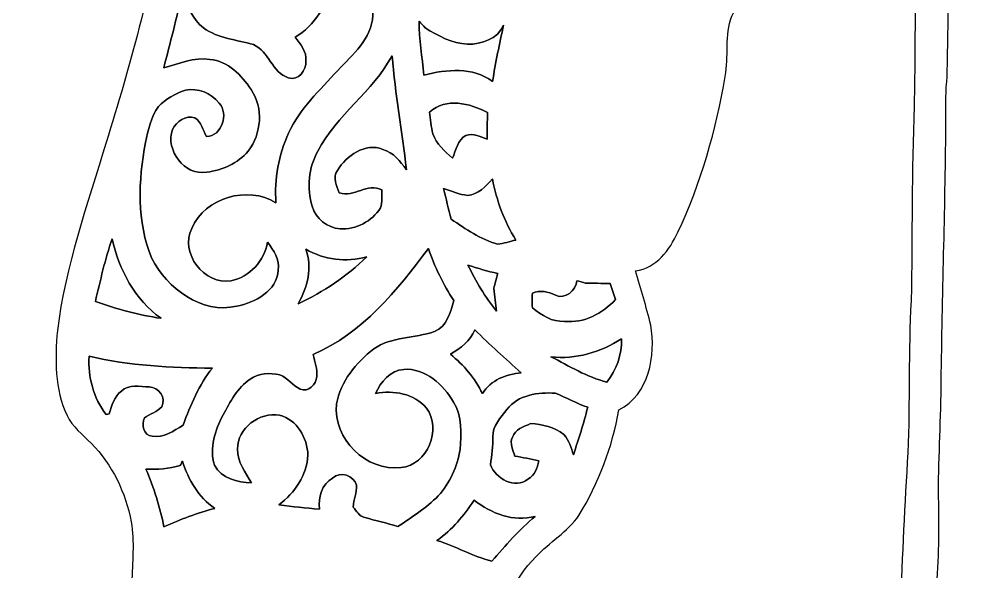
# Model space of a CAD drawing. Header units: centimetres. Extents: x -11.8 to 11.8, y -13.3 to 13.4.
# Drawn here: x 0.57 to 11.8, y -7.56 to -1.14 of the extents above; entities that cross this region are included whole.
import ezdxf

# ---------------------------------------------------------------- set-up
doc = ezdxf.new("R2010")
doc.units = ezdxf.units.CM
doc.header["$MEASUREMENT"] = 0
doc.layers.add('Camada 1', color=7, linetype='Continuous')

msp = doc.modelspace()

# ---------------------------------------------------------------- linework, layer by layer
at = {"layer": 'Camada 1', "color": 156}
for points, knots in [([(10.95092, 13.20411), (11.19786, 13.28137), (11.47056, 13.2976), (11.71397, 13.19776), (11.71397, 13.19776), (11.75666, 13.18118), (11.79971, 13.14167), (11.79688, 13.09193), (11.79688, 13.09193), (11.71751, 10.9167), (11.62295, 8.74112), (11.58063, 6.56412), (11.58063, 6.56412), (11.58768, 6.35635), (11.46951, 6.16937), (11.48115, 5.96159), (11.48115, 5.96159), (11.48749, 5.66666), (11.45151, 5.37386), (11.45433, 5.07929), (11.45433, 5.07929), (11.46315, 2.78482), (11.39084, 0.49176), (11.36509, -1.80233), (11.36509, -1.80233), (11.34145, -1.96461), (11.35274, -2.12936), (11.3485, -2.29305), (11.3485, -2.29305), (11.34285, -3.28083), (11.30828, -4.2679), (11.29524, -5.25604), (11.29524, -5.25604), (11.29417, -5.69136), (11.26842, -6.12668), (11.26243, -6.56237), (11.26243, -6.56237), (11.26666, -6.92572), (11.27548, -7.29051), (11.24654, -7.65352), (11.24654, -7.65352), (11.23738, -7.84224), (11.23244, -8.03556), (11.29488, -8.21689), (11.29488, -8.21689), (11.41377, -8.5866), (11.52842, -8.98666), (11.40777, -9.3719), (11.40777, -9.3719), (11.25819, -9.85943), (10.85003, -10.20621), (10.43305, -10.46973), (10.43305, -10.46973), (9.95291, -10.78301), (9.35002, -10.97033), (8.78134, -10.81475), (8.78134, -10.81475), (8.36083, -10.70397), (7.93114, -10.48137), (7.70573, -10.09438), (7.70573, -10.09438), (7.74276, -9.99172), (7.78262, -9.88447), (7.87011, -9.81321), (7.87011, -9.81321), (8.29522, -9.42728), (8.76652, -9.0946), (9.25795, -8.79897), (9.25795, -8.79897), (9.70562, -8.54109), (10.19386, -8.36541), (10.67647, -8.18549), (10.67647, -8.18549), (10.76607, -8.15903), (10.81863, -8.06626), (10.81792, -7.9763), (10.81792, -7.9763), (10.84192, -7.37693), (10.86872, -6.77686), (10.90612, -6.17819), (10.90612, -6.17819), (10.93011, -5.5894), (10.91035, -4.99921), (10.94458, -4.41077), (10.94458, -4.41077), (10.95974, -3.65724), (10.94809, -2.903), (10.98125, -2.14982), (10.98125, -2.14982), (11.00208, 0.50729), (11.06981, 3.16371), (11.06733, 5.82117), (11.06733, 5.82117), (11.0617, 5.95595), (11.09169, 6.10129), (11.02147, 6.2244), (11.02147, 6.2244), (10.98055, 6.30765), (10.98196, 6.40257), (10.96398, 6.49181), (10.96398, 6.49181), (10.96503, 6.81989), (11.01302, 7.14869), (10.96822, 7.47606), (10.96822, 7.47606), (10.91917, 8.65081), (10.98091, 9.82839), (10.92941, 11.00278), (10.92941, 11.00278), (10.92412, 11.67447), (10.91106, 12.34651), (10.91459, 13.0182), (10.91459, 13.0182), (10.91247, 13.0824), (10.93011, 13.14414), (10.95092, 13.20411)], [0, 0, 0, 0, 0.03333333, 0.03333333, 0.03333333, 0.03333333, 0.06666667, 0.06666667, 0.06666667, 0.06666667, 0.1, 0.1, 0.1, 0.1, 0.13333333, 0.13333333, 0.13333333, 0.13333333, 0.16666667, 0.16666667, 0.16666667, 0.16666667, 0.2, 0.2, 0.2, 0.2, 0.23333333, 0.23333333, 0.23333333, 0.23333333, 0.26666667, 0.26666667, 0.26666667, 0.26666667, 0.3, 0.3, 0.3, 0.3, 0.33333333, 0.33333333, 0.33333333, 0.33333333, 0.36666667, 0.36666667, 0.36666667, 0.36666667, 0.4, 0.4, 0.4, 0.4, 0.43333333, 0.43333333, 0.43333333, 0.43333333, 0.46666667, 0.46666667, 0.46666667, 0.46666667, 0.5, 0.5, 0.5, 0.5, 0.53333333, 0.53333333, 0.53333333, 0.53333333, 0.56666667, 0.56666667, 0.56666667, 0.56666667, 0.6, 0.6, 0.6, 0.6, 0.63333333, 0.63333333, 0.63333333, 0.63333333, 0.66666667, 0.66666667, 0.66666667, 0.66666667, 0.7, 0.7, 0.7, 0.7, 0.73333333, 0.73333333, 0.73333333, 0.73333333, 0.76666667, 0.76666667, 0.76666667, 0.76666667, 0.8, 0.8, 0.8, 0.8, 0.83333333, 0.83333333, 0.83333333, 0.83333333, 0.86666667, 0.86666667, 0.86666667, 0.86666667, 0.9, 0.9, 0.9, 0.9, 0.93333333, 0.93333333, 0.93333333, 0.93333333, 1, 1, 1, 1]), ([(6.4149, 5.24686), (6.4897, 5.37598), (6.61423, 5.49697), (6.77262, 5.49804), (6.77262, 5.49804), (6.94055, 5.51215), (7.06754, 5.38161), (7.18114, 5.27685), (7.18114, 5.27685), (7.46337, 5.02143), (7.78191, 4.80905), (8.11318, 4.6228), (8.11318, 4.6228), (8.26487, 4.53319), (8.4402, 4.39561), (8.41516, 4.19734), (8.41516, 4.19734), (8.38412, 3.95605), (8.28745, 3.72886), (8.22783, 3.49355), (8.22783, 3.49355), (8.53227, 3.32351), (8.82791, 3.1376), (9.11823, 2.94428), (9.11823, 2.94428), (9.26816, 2.83915), (9.42586, 2.73897), (9.5497, 2.60208), (9.5497, 2.60208), (9.67951, 2.42887), (9.72855, 2.21156), (9.78252, 2.00589), (9.78252, 2.00589), (9.91198, 1.40757), (9.95715, 0.76834), (9.76277, 0.17885), (9.76277, 0.17885), (9.65022, -0.1852), (9.47807, -0.54044), (9.20679, -0.81314), (9.20679, -0.81314), (9.10201, -0.92321), (8.91292, -0.94438), (8.85895, -1.10137), (8.85895, -1.10137), (8.7704, -1.32467), (8.82719, -1.57056), (8.7824, -1.80199), (8.7824, -1.80199), (8.67587, -2.42605), (8.50159, -3.04305), (8.22995, -3.61597), (8.22995, -3.61597), (8.13681, -3.82305), (7.98159, -4.03119), (7.74064, -4.064), (7.74064, -4.064), (7.79426, -4.27567), (7.86729, -4.48239), (7.91669, -4.69511), (7.91669, -4.69511), (7.97701, -5.05388), (7.89905, -5.50262), (7.54308, -5.68147), (7.54308, -5.68147), (7.47148, -6.11611), (7.30885, -6.53308), (7.08094, -6.90915), (7.08094, -6.90915), (6.94725, -7.1014), (6.7384, -7.22136), (6.58071, -7.3914), (6.58071, -7.3914), (6.31401, -7.65104), (6.16973, -8.02674), (6.18384, -8.39786), (6.18384, -8.39786), (6.17819, -8.60989), (6.2244, -8.82402), (6.18384, -9.03427), (6.18384, -9.03427), (6.16338, -9.14646), (6.07201, -9.22197), (6.02014, -9.31791), (6.02014, -9.31791), (6.01098, -9.47773), (6.04979, -9.64776), (5.9824, -9.79945), (5.9824, -9.79945), (5.89808, -10.00583), (5.68395, -10.12542), (5.47511, -10.16952), (5.47511, -10.16952), (5.0673, -10.26054), (4.64643, -10.25489), (4.23087, -10.2496), (4.23087, -10.2496), (3.96134, -10.24678), (3.69181, -10.22139), (3.42652, -10.1741), (3.42652, -10.1741), (2.96333, -10.09685), (2.49731, -10.02875), (2.04187, -9.91376), (2.04187, -9.91376), (1.87184, -9.88024), (1.78788, -9.70633), (1.75294, -9.55321), (1.75294, -9.55321), (1.64324, -9.07979), (1.8362, -8.61306), (1.89123, -8.1467), (1.89123, -8.1467), (1.90675, -7.99499), (1.87819, -7.84401), (1.8817, -7.69231), (1.8817, -7.69231), (1.88419, -7.45666), (1.91593, -7.21854), (1.8743, -6.98429), (1.8743, -6.98429), (1.80833, -6.64491), (1.65417, -6.31789), (1.4097, -6.07094), (1.4097, -6.07094), (1.30986, -5.9683), (1.18921, -5.8794), (1.12818, -5.74604), (1.12818, -5.74604), (0.98, -5.43984), (0.98777, -5.08916), (1.01564, -4.75791), (1.01564, -4.75791), (1.10808, -4.00649), (1.3656, -3.29106), (1.58326, -2.56962), (1.58326, -2.56962), (1.7212, -2.12583), (1.85384, -1.68027), (1.96849, -1.22977), (1.96849, -1.22977), (2.08068, -0.79833), (2.12514, -0.35382), (2.18934, 0.08607), (2.18934, 0.08607), (2.23061, 0.43602), (2.2874, 0.78387), (2.32762, 1.13383), (2.32762, 1.13383), (2.37313, 1.39734), (2.37808, 1.66933), (2.46097, 1.9251), (2.46097, 1.9251), (2.55447, 2.16853), (2.66206, 2.40841), (2.80175, 2.62924), (2.80175, 2.62924), (2.85362, 2.70369), (2.90335, 2.79118), (2.99295, 2.82468), (2.99295, 2.82468), (3.1563, 2.88783), (3.3401, 2.90159), (3.48684, 3.0046), (3.48684, 3.0046), (3.58739, 3.07162), (3.6396, 3.18416), (3.70557, 3.28083), (3.70557, 3.28083), (3.83222, 3.47591), (4.02695, 3.61173), (4.21922, 3.73591), (4.21922, 3.73591), (4.26754, 4.03542), (4.30142, 4.34057), (4.40725, 4.62704), (4.40725, 4.62704), (4.49826, 4.86974), (4.57517, 5.11986), (4.70675, 5.34492), (4.70675, 5.34492), (4.90573, 5.44089), (5.1382, 5.43312), (5.3361, 5.33822), (5.3361, 5.33822), (5.69136, 5.40666), (6.09282, 5.44547), (6.4149, 5.24686)], [0, 0, 0, 0, 0.02083333, 0.02083333, 0.02083333, 0.02083333, 0.04166667, 0.04166667, 0.04166667, 0.04166667, 0.0625, 0.0625, 0.0625, 0.0625, 0.08333333, 0.08333333, 0.08333333, 0.08333333, 0.10416667, 0.10416667, 0.10416667, 0.10416667, 0.125, 0.125, 0.125, 0.125, 0.14583333, 0.14583333, 0.14583333, 0.14583333, 0.16666667, 0.16666667, 0.16666667, 0.16666667, 0.1875, 0.1875, 0.1875, 0.1875, 0.20833333, 0.20833333, 0.20833333, 0.20833333, 0.22916667, 0.22916667, 0.22916667, 0.22916667, 0.25, 0.25, 0.25, 0.25, 0.27083333, 0.27083333, 0.27083333, 0.27083333, 0.29166667, 0.29166667, 0.29166667, 0.29166667, 0.3125, 0.3125, 0.3125, 0.3125, 0.33333333, 0.33333333, 0.33333333, 0.33333333, 0.35416667, 0.35416667, 0.35416667, 0.35416667, 0.375, 0.375, 0.375, 0.375, 0.39583333, 0.39583333, 0.39583333, 0.39583333, 0.41666667, 0.41666667, 0.41666667, 0.41666667, 0.4375, 0.4375, 0.4375, 0.4375, 0.45833333, 0.45833333, 0.45833333, 0.45833333, 0.47916667, 0.47916667, 0.47916667, 0.47916667, 0.5, 0.5, 0.5, 0.5, 0.52083333, 0.52083333, 0.52083333, 0.52083333, 0.54166667, 0.54166667, 0.54166667, 0.54166667, 0.5625, 0.5625, 0.5625, 0.5625, 0.58333333, 0.58333333, 0.58333333, 0.58333333, 0.60416667, 0.60416667, 0.60416667, 0.60416667, 0.625, 0.625, 0.625, 0.625, 0.64583333, 0.64583333, 0.64583333, 0.64583333, 0.66666667, 0.66666667, 0.66666667, 0.66666667, 0.6875, 0.6875, 0.6875, 0.6875, 0.70833333, 0.70833333, 0.70833333, 0.70833333, 0.72916667, 0.72916667, 0.72916667, 0.72916667, 0.75, 0.75, 0.75, 0.75, 0.77083333, 0.77083333, 0.77083333, 0.77083333, 0.79166667, 0.79166667, 0.79166667, 0.79166667, 0.8125, 0.8125, 0.8125, 0.8125, 0.83333333, 0.83333333, 0.83333333, 0.83333333, 0.85416667, 0.85416667, 0.85416667, 0.85416667, 0.875, 0.875, 0.875, 0.875, 0.89583333, 0.89583333, 0.89583333, 0.89583333, 0.91666667, 0.91666667, 0.91666667, 0.91666667, 0.9375, 0.9375, 0.9375, 0.9375, 0.95833333, 0.95833333, 0.95833333, 0.95833333, 1, 1, 1, 1]), ([(4.30035, -0.76022), (4.30035, -0.76022), (4.30035, -0.76022), (4.30035, -0.76022), (4.30035, -0.76022), (4.11339, -0.94402), (4.02342, -1.2192), (3.7793, -1.34479), (3.7793, -1.34479), (3.83998, -1.42662), (3.91653, -1.51165), (3.9063, -1.62172), (3.9063, -1.62172), (3.91125, -1.72966), (3.82235, -1.85949), (3.70134, -1.81892), (3.70134, -1.81892), (3.51401, -1.75541), (3.4738, -1.51236), (3.29742, -1.43262), (3.29742, -1.43262), (3.10161, -1.37442), (2.88395, -1.36243), (2.71426, -1.23754), (2.71426, -1.23754), (2.58621, -1.13595), (2.52552, -0.97754), (2.46379, -0.83185), (2.46379, -0.83185), (2.40629, -1.12501), (2.32587, -1.41252), (2.25248, -1.7018), (2.25248, -1.7018), (2.42746, -1.6524), (2.60419, -1.57868), (2.79011, -1.60338), (2.79011, -1.60338), (2.99966, -1.62382), (3.15806, -1.78859), (3.26848, -1.95474), (3.26848, -1.95474), (3.41383, -2.16853), (3.3909, -2.47015), (3.23427, -2.67158), (3.23427, -2.67158), (3.11608, -2.81269), (2.93334, -2.89382), (2.75307, -2.91677), (2.75307, -2.91677), (2.49202, -2.96087), (2.27083, -2.65923), (2.35267, -2.41828), (2.35267, -2.41828), (2.40242, -2.32867), (2.50684, -2.24895), (2.61408, -2.28247), (2.61408, -2.28247), (2.68851, -2.33257), (2.70686, -2.42922), (2.75132, -2.5026), (2.75132, -2.5026), (2.92981, -2.49802), (3.01096, -2.23519), (2.8963, -2.11349), (2.8963, -2.11349), (2.80634, -1.99565), (2.649, -1.93286), (2.50367, -1.96285), (2.50367, -1.96285), (2.38794, -2.00166), (2.27541, -2.06233), (2.19145, -2.15194), (2.19145, -2.15194), (2.09973, -2.27224), (2.07362, -2.42605), (2.04045, -2.56998), (2.04045, -2.56998), (1.95509, -3.01412), (1.93852, -3.49355), (2.11242, -3.919), (2.11242, -3.919), (2.29446, -4.26755), (2.69063, -4.57376), (3.10232, -4.47462), (3.10232, -4.47462), (3.31681, -4.43335), (3.56588, -4.29894), (3.58493, -4.05659), (3.58493, -4.05659), (3.60503, -3.93135), (3.52918, -3.82588), (3.45863, -3.73133), (3.45863, -3.73133), (3.42194, -3.94757), (3.25261, -4.13526), (3.036, -4.17936), (3.036, -4.17936), (2.72308, -4.23228), (2.43628, -3.85692), (2.57739, -3.56975), (2.57739, -3.56975), (2.73578, -3.20957), (3.22579, -3.06882), (3.55776, -3.27235), (3.55776, -3.27235), (3.5373, -2.99578), (3.59197, -2.71568), (3.70311, -2.46238), (3.70311, -2.46238), (3.83363, -2.17699), (4.06929, -1.96285), (4.27531, -1.73284), (4.27531, -1.73284), (4.44958, -1.55117), (4.66865, -1.36313), (4.68417, -1.09361), (4.68417, -1.09361), (4.69759, -0.94614), (4.58681, -0.83996), (4.48768, -0.7507), (4.48768, -0.7507), (4.42524, -0.7493), (4.36033, -0.73871), (4.30035, -0.76022)], [0, 0, 0, 0, 0.03125, 0.03125, 0.03125, 0.03125, 0.0625, 0.0625, 0.0625, 0.0625, 0.09375, 0.09375, 0.09375, 0.09375, 0.125, 0.125, 0.125, 0.125, 0.15625, 0.15625, 0.15625, 0.15625, 0.1875, 0.1875, 0.1875, 0.1875, 0.21875, 0.21875, 0.21875, 0.21875, 0.25, 0.25, 0.25, 0.25, 0.28125, 0.28125, 0.28125, 0.28125, 0.3125, 0.3125, 0.3125, 0.3125, 0.34375, 0.34375, 0.34375, 0.34375, 0.375, 0.375, 0.375, 0.375, 0.40625, 0.40625, 0.40625, 0.40625, 0.4375, 0.4375, 0.4375, 0.4375, 0.46875, 0.46875, 0.46875, 0.46875, 0.5, 0.5, 0.5, 0.5, 0.53125, 0.53125, 0.53125, 0.53125, 0.5625, 0.5625, 0.5625, 0.5625, 0.59375, 0.59375, 0.59375, 0.59375, 0.625, 0.625, 0.625, 0.625, 0.65625, 0.65625, 0.65625, 0.65625, 0.6875, 0.6875, 0.6875, 0.6875, 0.71875, 0.71875, 0.71875, 0.71875, 0.75, 0.75, 0.75, 0.75, 0.78125, 0.78125, 0.78125, 0.78125, 0.8125, 0.8125, 0.8125, 0.8125, 0.84375, 0.84375, 0.84375, 0.84375, 0.875, 0.875, 0.875, 0.875, 0.90625, 0.90625, 0.90625, 0.90625, 0.9375, 0.9375, 0.9375, 0.9375, 1, 1, 1, 1]), ([(5.22393, -1.16099), (5.22393, -1.16099), (5.22393, -1.16099), (5.22393, -1.16099), (5.22393, -1.16099), (5.22145, -1.37089), (5.25744, -1.57797), (5.27755, -1.78611), (5.27755, -1.78611), (5.54107, -1.72049), (5.84622, -1.68909), (6.0773, -1.86195), (6.0773, -1.86195), (6.10834, -1.64112), (6.15843, -1.42346), (6.2043, -1.20543), (6.2043, -1.20543), (6.13587, -1.36701), (5.94854, -1.4305), (5.7852, -1.42733), (5.7852, -1.42733), (5.60492, -1.41676), (5.44194, -1.33032), (5.29201, -1.23613), (5.29201, -1.23613), (5.27507, -1.21708), (5.24087, -1.17968), (5.22393, -1.16099)], [0, 0, 0, 0, 0.125, 0.125, 0.125, 0.125, 0.25, 0.25, 0.25, 0.25, 0.375, 0.375, 0.375, 0.375, 0.5, 0.5, 0.5, 0.5, 0.625, 0.625, 0.625, 0.625, 0.75, 0.75, 0.75, 0.75, 1, 1, 1, 1]), ([(4.04529, -2.67017), (4.04529, -2.67017), (4.04529, -2.67017), (4.04529, -2.67017), (4.04529, -2.67017), (3.93629, -2.86349), (3.91478, -3.10198), (3.97722, -3.31364), (3.97722, -3.31364), (4.02237, -3.45546), (4.15254, -3.56517), (4.30247, -3.57575), (4.30247, -3.57575), (4.48663, -3.58527), (4.6743, -3.48862), (4.77343, -3.33304), (4.77343, -3.33304), (4.7967, -3.26531), (4.78613, -3.19229), (4.78754, -3.12242), (4.78754, -3.12242), (4.61963, -3.03564), (4.46758, -3.21486), (4.29331, -3.15806), (4.29331, -3.15806), (4.25908, -3.07693), (4.21428, -2.9778), (4.27143, -2.8956), (4.27143, -2.8956), (4.37902, -2.7252), (4.5921, -2.56821), (4.8013, -2.65148), (4.8013, -2.65148), (4.9223, -2.68746), (5.00486, -2.78799), (5.074, -2.88854), (5.074, -2.88854), (5.02742, -2.4451), (4.94417, -2.00554), (4.90748, -1.56069), (4.90748, -1.56069), (4.68524, -1.97908), (4.26295, -2.24861), (4.04529, -2.67017)], [0, 0, 0, 0, 0.08333333, 0.08333333, 0.08333333, 0.08333333, 0.16666667, 0.16666667, 0.16666667, 0.16666667, 0.25, 0.25, 0.25, 0.25, 0.33333333, 0.33333333, 0.33333333, 0.33333333, 0.41666667, 0.41666667, 0.41666667, 0.41666667, 0.5, 0.5, 0.5, 0.5, 0.58333333, 0.58333333, 0.58333333, 0.58333333, 0.66666667, 0.66666667, 0.66666667, 0.66666667, 0.75, 0.75, 0.75, 0.75, 0.83333333, 0.83333333, 0.83333333, 0.83333333, 1, 1, 1, 1]), ([(5.34387, -2.21826), (5.34387, -2.21826), (5.34387, -2.21826), (5.34387, -2.21826), (5.34387, -2.21826), (5.35128, -2.30222), (5.36081, -2.38653), (5.38268, -2.46839), (5.38268, -2.46839), (5.42042, -2.58867), (5.52026, -2.67263), (5.61162, -2.75307), (5.61162, -2.75307), (5.6536, -2.66135), (5.66596, -2.53787), (5.76721, -2.4892), (5.76721, -2.4892), (5.85045, -2.45604), (5.93478, -2.50401), (6.01203, -2.53223), (6.01203, -2.53223), (6.01274, -2.42887), (6.01627, -2.3255), (6.01768, -2.2225), (6.01768, -2.2225), (5.80955, -2.11313), (5.53895, -2.04505), (5.34387, -2.21826)], [0, 0, 0, 0, 0.125, 0.125, 0.125, 0.125, 0.25, 0.25, 0.25, 0.25, 0.375, 0.375, 0.375, 0.375, 0.5, 0.5, 0.5, 0.5, 0.625, 0.625, 0.625, 0.625, 0.75, 0.75, 0.75, 0.75, 1, 1, 1, 1]), ([(-4.60304, -3.08468), (-4.55117, -3.02541), (-4.46722, -3.04694), (-4.39773, -3.042), (-4.39773, -3.042), (-4.3321, -3.14254), (-4.2926, -3.25613), (-4.26225, -3.37149), (-4.26225, -3.37149), (-4.09117, -3.97862), (-3.84915, -4.56247), (-3.59268, -5.13749), (-3.59268, -5.13749), (-3.41982, -5.54143), (-3.25261, -5.951), (-3.15911, -6.3814), (-3.15911, -6.3814), (-3.11891, -6.56025), (-3.09491, -6.7497), (-3.13831, -6.93032), (-3.13831, -6.93032), (-3.19229, -7.07707), (-3.28541, -7.20794), (-3.31576, -7.36389), (-3.31576, -7.36389), (-3.37925, -7.72865), (-3.39054, -8.1153), (-3.24696, -8.46384), (-3.24696, -8.46384), (-3.08292, -8.94715), (-2.89453, -9.42199), (-2.69699, -9.89224), (-2.69699, -9.89224), (-2.58409, -10.16494), (-2.61866, -10.47043), (-2.5227, -10.74773), (-2.5227, -10.74773), (-2.36889, -11.16753), (-2.03799, -11.50267), (-1.91981, -11.93729), (-1.91981, -11.93729), (-1.86689, -11.98597), (-1.81609, -12.03642), (-1.76742, -12.0897), (-1.76742, -12.0897), (-1.40194, -12.09462), (-1.03645, -12.08792), (-0.67098, -12.0925), (-0.67098, -12.0925), (-0.5602, -12.08863), (-0.46107, -12.14366), (-0.38206, -12.21668), (-0.38206, -12.21668), (2.65606, -12.22269), (5.69453, -12.22021), (8.73266, -12.21809), (8.73266, -12.21809), (8.79157, -12.1299), (8.88011, -12.04241), (8.99548, -12.05194), (8.99548, -12.05194), (9.67846, -12.05301), (10.36143, -12.05052), (11.0444, -12.05301), (11.0444, -12.05301), (11.3171, -12.06675), (11.39048, -12.45517), (11.21692, -12.62732), (11.21692, -12.62732), (11.13788, -12.71588), (11.00842, -12.70528), (10.90083, -12.70776), (10.90083, -12.70776), (10.25313, -12.70246), (9.60508, -12.71481), (8.95772, -12.70175), (8.95772, -12.70175), (8.8265, -12.70565), (8.77851, -12.52926), (8.64551, -12.55182), (8.64551, -12.55182), (5.66983, -12.55182), (2.69416, -12.55253), (-0.28151, -12.55148), (-0.28151, -12.55148), (-0.40145, -12.52855), (-0.45895, -12.66401), (-0.5669, -12.68306), (-0.5669, -12.68306), (-0.84842, -12.71305), (-1.13171, -12.71093), (-1.41393, -12.72575), (-1.41393, -12.72575), (-1.55539, -12.74022), (-1.69686, -12.75045), (-1.83902, -12.74339), (-1.83902, -12.74339), (-2.11632, -12.95188), (-2.45533, -13.05102), (-2.78906, -13.12615), (-2.78906, -13.12615), (-3.32069, -13.24856), (-3.86715, -13.27996), (-4.41006, -13.30888), (-4.41006, -13.30888), (-5.51427, -13.33005), (-6.63963, -13.26198), (-7.69372, -12.90778), (-7.69372, -12.90778), (-8.00381, -12.78431), (-8.36612, -12.65485), (-8.52875, -12.34015), (-8.52875, -12.34015), (-8.62506, -12.15036), (-8.49595, -11.95317), (-8.35095, -11.83357), (-8.35095, -11.83357), (-8.34918, -11.68893), (-8.32767, -11.54289), (-8.26558, -11.41165), (-8.26558, -11.41165), (-8.12694, -11.10014), (-7.8366, -10.89518), (-7.67079, -10.60097), (-7.67079, -10.60097), (-7.37941, -10.09791), (-7.2584, -9.52112), (-7.12045, -8.96267), (-7.12045, -8.96267), (-6.96489, -8.3379), (-6.76205, -7.71455), (-6.41208, -7.16879), (-6.41208, -7.16879), (-6.27839, -6.95184), (-6.11504, -6.75393), (-5.98981, -6.53167), (-5.98981, -6.53167), (-5.90337, -6.37962), (-5.8755, -6.20535), (-5.84658, -6.03566), (-5.84658, -6.03566), (-5.81589, -5.62186), (-5.89562, -5.19888), (-5.7866, -4.79248), (-5.7866, -4.79248), (-5.61128, -4.10138), (-5.10399, -3.5641), (-4.60304, -3.08468)], [0, 0, 0, 0, 0.02631579, 0.02631579, 0.02631579, 0.02631579, 0.05263158, 0.05263158, 0.05263158, 0.05263158, 0.07894737, 0.07894737, 0.07894737, 0.07894737, 0.10526316, 0.10526316, 0.10526316, 0.10526316, 0.13157895, 0.13157895, 0.13157895, 0.13157895, 0.15789474, 0.15789474, 0.15789474, 0.15789474, 0.18421053, 0.18421053, 0.18421053, 0.18421053, 0.21052632, 0.21052632, 0.21052632, 0.21052632, 0.23684211, 0.23684211, 0.23684211, 0.23684211, 0.26315789, 0.26315789, 0.26315789, 0.26315789, 0.28947368, 0.28947368, 0.28947368, 0.28947368, 0.31578947, 0.31578947, 0.31578947, 0.31578947, 0.34210526, 0.34210526, 0.34210526, 0.34210526, 0.36842105, 0.36842105, 0.36842105, 0.36842105, 0.39473684, 0.39473684, 0.39473684, 0.39473684, 0.42105263, 0.42105263, 0.42105263, 0.42105263, 0.44736842, 0.44736842, 0.44736842, 0.44736842, 0.47368421, 0.47368421, 0.47368421, 0.47368421, 0.5, 0.5, 0.5, 0.5, 0.52631579, 0.52631579, 0.52631579, 0.52631579, 0.55263158, 0.55263158, 0.55263158, 0.55263158, 0.57894737, 0.57894737, 0.57894737, 0.57894737, 0.60526316, 0.60526316, 0.60526316, 0.60526316, 0.63157895, 0.63157895, 0.63157895, 0.63157895, 0.65789474, 0.65789474, 0.65789474, 0.65789474, 0.68421053, 0.68421053, 0.68421053, 0.68421053, 0.71052632, 0.71052632, 0.71052632, 0.71052632, 0.73684211, 0.73684211, 0.73684211, 0.73684211, 0.76315789, 0.76315789, 0.76315789, 0.76315789, 0.78947368, 0.78947368, 0.78947368, 0.78947368, 0.81578947, 0.81578947, 0.81578947, 0.81578947, 0.84210526, 0.84210526, 0.84210526, 0.84210526, 0.86842105, 0.86842105, 0.86842105, 0.86842105, 0.89473684, 0.89473684, 0.89473684, 0.89473684, 0.92105263, 0.92105263, 0.92105263, 0.92105263, 0.94736842, 0.94736842, 0.94736842, 0.94736842, 1, 1, 1, 1]), ([(5.7852, -3.18664), (5.7852, -3.18664), (5.7852, -3.18664), (5.7852, -3.18664), (5.7852, -3.18664), (5.68819, -3.17675), (5.59752, -3.13689), (5.50579, -3.10727), (5.50579, -3.10727), (5.53473, -3.22615), (5.56506, -3.34503), (5.59576, -3.46392), (5.59576, -3.46392), (5.76579, -3.57575), (5.93514, -3.69958), (6.1348, -3.7525), (6.1348, -3.7525), (6.20747, -3.74755), (6.27698, -3.72215), (6.34787, -3.70592), (6.34787, -3.70592), (6.20959, -3.49003), (6.12457, -3.24626), (6.07589, -2.99544), (6.07589, -2.99544), (5.99615, -3.07869), (5.90937, -3.18099), (5.7852, -3.18664)], [0, 0, 0, 0, 0.125, 0.125, 0.125, 0.125, 0.25, 0.25, 0.25, 0.25, 0.375, 0.375, 0.375, 0.375, 0.5, 0.5, 0.5, 0.5, 0.625, 0.625, 0.625, 0.625, 0.75, 0.75, 0.75, 0.75, 1, 1, 1, 1]), ([(1.6524, -3.69111), (1.6524, -3.69111), (1.6524, -3.69111), (1.6524, -3.69111), (1.6524, -3.69111), (1.56986, -3.92923), (1.51589, -4.17583), (1.45732, -4.42066), (1.45732, -4.42066), (1.70568, -4.50849), (1.96074, -4.57941), (2.22179, -4.61644), (2.22179, -4.61644), (1.91769, -4.40124), (1.73002, -4.04953), (1.6524, -3.69111)], [0, 0, 0, 0, 0.2, 0.2, 0.2, 0.2, 0.4, 0.4, 0.4, 0.4, 0.6, 0.6, 0.6, 0.6, 1, 1, 1, 1]), ([(3.99097, -5.03836), (3.99097, -5.03836), (3.99097, -5.03836), (3.99097, -5.03836), (3.99097, -5.03836), (4.00861, -5.12268), (4.04071, -5.207), (4.03224, -5.29483), (4.03224, -5.29483), (4.02412, -5.38656), (3.93593, -5.47758), (3.83857, -5.4423), (3.83857, -5.4423), (3.75462, -5.39326), (3.69252, -5.31247), (3.60327, -5.27261), (3.60327, -5.27261), (3.48862, -5.2511), (3.35774, -5.25251), (3.25931, -5.32377), (3.25931, -5.32377), (3.10973, -5.42325), (3.02541, -5.58799), (2.94216, -5.74145), (2.94216, -5.74145), (2.8508, -5.9175), (2.77847, -6.12668), (2.84302, -6.32354), (2.84302, -6.32354), (2.92099, -6.48582), (3.11291, -6.52073), (3.27447, -6.53238), (3.27447, -6.53238), (3.2025, -6.41068), (3.10832, -6.28721), (3.11043, -6.13903), (3.11043, -6.13903), (3.10902, -5.89526), (3.36549, -5.70194), (3.59903, -5.74286), (3.59903, -5.74286), (3.79976, -5.79613), (3.92499, -6.0092), (3.92888, -6.20854), (3.92888, -6.20854), (3.91936, -6.44348), (3.77296, -6.64739), (3.59268, -6.78744), (3.59268, -6.78744), (3.74896, -6.8072), (3.90525, -6.8259), (4.06259, -6.83612), (4.06259, -6.83612), (4.05095, -6.69783), (4.08834, -6.54967), (4.21604, -6.47629), (4.21604, -6.47629), (4.3053, -6.39127), (4.46334, -6.4456), (4.49509, -6.5592), (4.49509, -6.5592), (4.49509, -6.64491), (4.46475, -6.72747), (4.45416, -6.81248), (4.45416, -6.81248), (4.49545, -6.85553), (4.52366, -6.92291), (4.58927, -6.93384), (4.58927, -6.93384), (4.71733, -6.96911), (4.84716, -6.9984), (4.97346, -7.03967), (4.97346, -7.03967), (5.13856, -6.93173), (5.30436, -6.82166), (5.44547, -6.68301), (5.44547, -6.68301), (5.57988, -6.53308), (5.66807, -6.34152), (5.69841, -6.14257), (5.69841, -6.14257), (5.71253, -5.95806), (5.72735, -5.75592), (5.62292, -5.59293), (5.62292, -5.59293), (5.50438, -5.38938), (5.29519, -5.19219), (5.04331, -5.21124), (5.04331, -5.21124), (4.88631, -5.22286), (4.77838, -5.35763), (4.71557, -5.48993), (4.71557, -5.48993), (4.92548, -5.45217), (5.16502, -5.49027), (5.30754, -5.66313), (5.30754, -5.66313), (5.48922, -5.90515), (5.31953, -6.32142), (5.01332, -6.35423), (5.01332, -6.35423), (4.60762, -6.40079), (4.21886, -6.01944), (4.26154, -5.61304), (4.26154, -5.61304), (4.30954, -5.35164), (4.48875, -5.13186), (4.69477, -4.97346), (4.69477, -4.97346), (4.90185, -4.82494), (5.16995, -4.8514), (5.40103, -4.77061), (5.40103, -4.77061), (5.54989, -4.71382), (5.58411, -4.54589), (5.62504, -4.41077), (5.62504, -4.41077), (5.50192, -4.22168), (5.40278, -4.01708), (5.33118, -3.8033), (5.33118, -3.8033), (4.96958, -4.29224), (4.5607, -4.7879), (3.99097, -5.03836)], [0, 0, 0, 0, 0.03125, 0.03125, 0.03125, 0.03125, 0.0625, 0.0625, 0.0625, 0.0625, 0.09375, 0.09375, 0.09375, 0.09375, 0.125, 0.125, 0.125, 0.125, 0.15625, 0.15625, 0.15625, 0.15625, 0.1875, 0.1875, 0.1875, 0.1875, 0.21875, 0.21875, 0.21875, 0.21875, 0.25, 0.25, 0.25, 0.25, 0.28125, 0.28125, 0.28125, 0.28125, 0.3125, 0.3125, 0.3125, 0.3125, 0.34375, 0.34375, 0.34375, 0.34375, 0.375, 0.375, 0.375, 0.375, 0.40625, 0.40625, 0.40625, 0.40625, 0.4375, 0.4375, 0.4375, 0.4375, 0.46875, 0.46875, 0.46875, 0.46875, 0.5, 0.5, 0.5, 0.5, 0.53125, 0.53125, 0.53125, 0.53125, 0.5625, 0.5625, 0.5625, 0.5625, 0.59375, 0.59375, 0.59375, 0.59375, 0.625, 0.625, 0.625, 0.625, 0.65625, 0.65625, 0.65625, 0.65625, 0.6875, 0.6875, 0.6875, 0.6875, 0.71875, 0.71875, 0.71875, 0.71875, 0.75, 0.75, 0.75, 0.75, 0.78125, 0.78125, 0.78125, 0.78125, 0.8125, 0.8125, 0.8125, 0.8125, 0.84375, 0.84375, 0.84375, 0.84375, 0.875, 0.875, 0.875, 0.875, 0.90625, 0.90625, 0.90625, 0.90625, 0.9375, 0.9375, 0.9375, 0.9375, 1, 1, 1, 1]), ([(3.90313, -3.81141), (3.90313, -3.81141), (3.90313, -3.81141), (3.90313, -3.81141), (3.90313, -3.81141), (3.98638, -4.02519), (3.92499, -4.2552), (3.81565, -4.44641), (3.81565, -4.44641), (4.11056, -4.312), (4.38114, -4.12715), (4.61327, -3.90102), (4.61327, -3.90102), (4.3762, -3.96733), (4.11551, -3.937), (3.90313, -3.81141)], [0, 0, 0, 0, 0.2, 0.2, 0.2, 0.2, 0.4, 0.4, 0.4, 0.4, 0.6, 0.6, 0.6, 0.6, 1, 1, 1, 1]), ([(5.79049, -3.99696), (5.79049, -3.99696), (5.79049, -3.99696), (5.79049, -3.99696), (5.79049, -3.99696), (5.88362, -4.18641), (5.99015, -4.36986), (6.12315, -4.5346), (6.12315, -4.5346), (6.11433, -4.44641), (6.09847, -4.35856), (6.08999, -4.27036), (6.08999, -4.27036), (6.10693, -4.21181), (6.1221, -4.15254), (6.13726, -4.09363), (6.13726, -4.09363), (6.01909, -4.07034), (5.90373, -4.03577), (5.79049, -3.99696)], [0, 0, 0, 0, 0.16666667, 0.16666667, 0.16666667, 0.16666667, 0.33333333, 0.33333333, 0.33333333, 0.33333333, 0.5, 0.5, 0.5, 0.5, 0.66666667, 0.66666667, 0.66666667, 0.66666667, 1, 1, 1, 1]), ([(7.05838, -4.17865), (7.05838, -4.17865), (7.05838, -4.17865), (7.05838, -4.17865), (7.05838, -4.17865), (7.03896, -4.29331), (6.9275, -4.40195), (6.80685, -4.34833), (6.80685, -4.34833), (6.72041, -4.30459), (6.63081, -4.28449), (6.53908, -4.3254), (6.53908, -4.3254), (6.53732, -4.3815), (6.53732, -4.43759), (6.53944, -4.49403), (6.53944, -4.49403), (6.64739, -4.57763), (6.76839, -4.66231), (6.91303, -4.65208), (6.91303, -4.65208), (7.14092, -4.67676), (7.354, -4.5607), (7.50675, -4.39949), (7.50675, -4.39949), (7.48558, -4.33704), (7.46337, -4.27496), (7.44254, -4.21286), (7.44254, -4.21286), (7.34625, -4.20863), (7.24992, -4.21004), (7.15398, -4.20722), (7.15398, -4.20722), (7.12998, -4.20017), (7.08235, -4.1857), (7.05838, -4.17865)], [0, 0, 0, 0, 0.1, 0.1, 0.1, 0.1, 0.2, 0.2, 0.2, 0.2, 0.3, 0.3, 0.3, 0.3, 0.4, 0.4, 0.4, 0.4, 0.5, 0.5, 0.5, 0.5, 0.6, 0.6, 0.6, 0.6, 0.7, 0.7, 0.7, 0.7, 0.8, 0.8, 0.8, 0.8, 1, 1, 1, 1]), ([(5.87058, -4.74909), (5.87058, -4.74909), (5.87058, -4.74909), (5.87058, -4.74909), (5.87058, -4.74909), (5.81659, -4.87961), (5.70442, -4.96534), (5.58623, -5.03485), (5.58623, -5.03485), (5.74111, -5.15796), (5.87199, -5.31318), (5.95877, -5.49168), (5.95877, -5.49168), (6.05437, -5.33259), (6.235, -5.27049), (6.40997, -5.24968), (6.40997, -5.24968), (6.22545, -5.08776), (6.04237, -4.92478), (5.87058, -4.74909)], [0, 0, 0, 0, 0.16666667, 0.16666667, 0.16666667, 0.16666667, 0.33333333, 0.33333333, 0.33333333, 0.33333333, 0.5, 0.5, 0.5, 0.5, 0.66666667, 0.66666667, 0.66666667, 0.66666667, 1, 1, 1, 1]), ([(6.75569, -5.06377), (6.75569, -5.06377), (6.75569, -5.06377), (6.75569, -5.06377), (6.75569, -5.06377), (6.96701, -5.17136), (7.17196, -5.30014), (7.4048, -5.35869), (7.4048, -5.35869), (7.51981, -5.21616), (7.58189, -5.03977), (7.57519, -4.85634), (7.57519, -4.85634), (7.33319, -5.00979), (7.04391, -5.09939), (6.75569, -5.06377)], [0, 0, 0, 0, 0.2, 0.2, 0.2, 0.2, 0.4, 0.4, 0.4, 0.4, 0.6, 0.6, 0.6, 0.6, 1, 1, 1, 1]), ([(1.3836, -5.05812), (1.3836, -5.05812), (1.3836, -5.05812), (1.3836, -5.05812), (1.3836, -5.05812), (1.37337, -5.30014), (1.43121, -5.54389), (1.58467, -5.73546), (1.58467, -5.73546), (1.59278, -5.73369), (1.60901, -5.73017), (1.61712, -5.7284), (1.61712, -5.7284), (1.64747, -5.63245), (1.6771, -5.52803), (1.75965, -5.46347), (1.75965, -5.46347), (1.84608, -5.38161), (1.97626, -5.41267), (2.0835, -5.41513), (2.0835, -5.41513), (2.19392, -5.41584), (2.28282, -5.54355), (2.23061, -5.64585), (2.23061, -5.64585), (2.17311, -5.70264), (2.09479, -5.73017), (2.02776, -5.77356), (2.02776, -5.77356), (1.9946, -5.85045), (2.01436, -5.98452), (2.11737, -5.98874), (2.11737, -5.98874), (2.25319, -6.01274), (2.36889, -5.92632), (2.47791, -5.85964), (2.47791, -5.85964), (2.56399, -5.62609), (2.65959, -5.39114), (2.81798, -5.19606), (2.81798, -5.19606), (2.33749, -5.19182), (1.85313, -5.16784), (1.3836, -5.05812)], [0, 0, 0, 0, 0.08333333, 0.08333333, 0.08333333, 0.08333333, 0.16666667, 0.16666667, 0.16666667, 0.16666667, 0.25, 0.25, 0.25, 0.25, 0.33333333, 0.33333333, 0.33333333, 0.33333333, 0.41666667, 0.41666667, 0.41666667, 0.41666667, 0.5, 0.5, 0.5, 0.5, 0.58333333, 0.58333333, 0.58333333, 0.58333333, 0.66666667, 0.66666667, 0.66666667, 0.66666667, 0.75, 0.75, 0.75, 0.75, 0.83333333, 0.83333333, 0.83333333, 0.83333333, 1, 1, 1, 1]), ([(6.2424, -5.67655), (6.2424, -5.67655), (6.2424, -5.67655), (6.2424, -5.67655), (6.2424, -5.67655), (6.17361, -5.77144), (6.07201, -5.86775), (6.08047, -5.99439), (6.08047, -5.99439), (6.08471, -6.1041), (6.06495, -6.21205), (6.05189, -6.32071), (6.05189, -6.32071), (6.11116, -6.47876), (6.33871, -6.61105), (6.48828, -6.48687), (6.48828, -6.48687), (6.56802, -6.44348), (6.59835, -6.3574), (6.61528, -6.27415), (6.61528, -6.27415), (6.52251, -6.25439), (6.42972, -6.23569), (6.33659, -6.21875), (6.33659, -6.21875), (6.31365, -6.1489), (6.27133, -6.07342), (6.30872, -6.00039), (6.30872, -6.00039), (6.33764, -5.90549), (6.44065, -5.8794), (6.51898, -5.83988), (6.51898, -5.83988), (6.65444, -5.85223), (6.79767, -5.87833), (6.90455, -5.969), (6.90455, -5.969), (6.96911, -6.03179), (6.98782, -6.12315), (7.01781, -6.20501), (7.01781, -6.20501), (7.07531, -6.02121), (7.13846, -5.83952), (7.18326, -5.65221), (7.18326, -5.65221), (7.05414, -5.60528), (6.93349, -5.53966), (6.80685, -5.48852), (6.80685, -5.48852), (6.60576, -5.47299), (6.3747, -5.50827), (6.2424, -5.67655)], [0, 0, 0, 0, 0.07142857, 0.07142857, 0.07142857, 0.07142857, 0.14285714, 0.14285714, 0.14285714, 0.14285714, 0.21428571, 0.21428571, 0.21428571, 0.21428571, 0.28571429, 0.28571429, 0.28571429, 0.28571429, 0.35714286, 0.35714286, 0.35714286, 0.35714286, 0.42857143, 0.42857143, 0.42857143, 0.42857143, 0.5, 0.5, 0.5, 0.5, 0.57142857, 0.57142857, 0.57142857, 0.57142857, 0.64285714, 0.64285714, 0.64285714, 0.64285714, 0.71428571, 0.71428571, 0.71428571, 0.71428571, 0.78571429, 0.78571429, 0.78571429, 0.78571429, 0.85714286, 0.85714286, 0.85714286, 0.85714286, 1, 1, 1, 1]), ([(2.44369, -6.32777), (2.44369, -6.32777), (2.44369, -6.32777), (2.44369, -6.32777), (2.44369, -6.32777), (2.31493, -6.36939), (2.17945, -6.37786), (2.0454, -6.3701), (2.0454, -6.3701), (2.13642, -6.58707), (2.2098, -6.81143), (2.25424, -7.04285), (2.25424, -7.04285), (2.44615, -6.95642), (2.64266, -6.88092), (2.84656, -6.828), (2.84656, -6.828), (2.65465, -6.69995), (2.54, -6.49357), (2.47049, -6.27873), (2.47049, -6.27873), (2.46379, -6.29108), (2.45039, -6.31577), (2.44369, -6.32777)], [0, 0, 0, 0, 0.14285714, 0.14285714, 0.14285714, 0.14285714, 0.28571429, 0.28571429, 0.28571429, 0.28571429, 0.42857143, 0.42857143, 0.42857143, 0.42857143, 0.57142857, 0.57142857, 0.57142857, 0.57142857, 0.71428571, 0.71428571, 0.71428571, 0.71428571, 1, 1, 1, 1]), ([(5.86176, -6.73381), (5.86176, -6.73381), (5.86176, -6.73381), (5.86176, -6.73381), (5.86176, -6.73381), (5.74321, -6.91056), (5.60563, -7.07707), (5.43031, -7.20054), (5.43031, -7.20054), (5.6469, -7.26934), (5.84729, -7.3854), (6.06707, -7.4429), (6.06707, -7.4429), (6.22723, -7.26122), (6.38598, -7.07636), (6.57294, -6.9208), (6.57294, -6.9208), (6.31966, -6.99135), (6.06248, -6.88516), (5.86176, -6.73381)], [0, 0, 0, 0, 0.16666667, 0.16666667, 0.16666667, 0.16666667, 0.33333333, 0.33333333, 0.33333333, 0.33333333, 0.5, 0.5, 0.5, 0.5, 0.66666667, 0.66666667, 0.66666667, 0.66666667, 1, 1, 1, 1])]:
    msp.add_open_spline(points, degree=3, knots=knots, dxfattribs=at)
at = {"layer": 'Camada 1', "color": 7}
for points, knots in [([(4.30035, -0.76022), (4.36033, -0.73871), (4.42524, -0.7493), (4.48768, -0.7507), (4.48768, -0.7507), (4.58681, -0.83996), (4.69759, -0.94614), (4.68417, -1.09361), (4.68417, -1.09361), (4.66865, -1.36313), (4.44958, -1.55117), (4.27531, -1.73284), (4.27531, -1.73284), (4.06929, -1.96285), (3.83363, -2.17699), (3.70311, -2.46238), (3.70311, -2.46238), (3.59197, -2.71568), (3.5373, -2.99578), (3.55776, -3.27235), (3.55776, -3.27235), (3.22579, -3.06882), (2.73578, -3.20957), (2.57739, -3.56975), (2.57739, -3.56975), (2.43628, -3.85692), (2.72308, -4.23228), (3.036, -4.17936), (3.036, -4.17936), (3.25261, -4.13526), (3.42194, -3.94757), (3.45863, -3.73133), (3.45863, -3.73133), (3.52918, -3.82588), (3.60503, -3.93135), (3.58493, -4.05659), (3.58493, -4.05659), (3.56588, -4.29894), (3.31681, -4.43335), (3.10232, -4.47462), (3.10232, -4.47462), (2.69063, -4.57376), (2.29446, -4.26755), (2.11242, -3.919), (2.11242, -3.919), (1.93852, -3.49355), (1.95509, -3.01412), (2.04045, -2.56998), (2.04045, -2.56998), (2.07362, -2.42605), (2.09973, -2.27224), (2.19145, -2.15194), (2.19145, -2.15194), (2.27541, -2.06233), (2.38794, -2.00166), (2.50367, -1.96285), (2.50367, -1.96285), (2.649, -1.93286), (2.80634, -1.99565), (2.8963, -2.11349), (2.8963, -2.11349), (3.01096, -2.23519), (2.92981, -2.49802), (2.75132, -2.5026), (2.75132, -2.5026), (2.70686, -2.42922), (2.68851, -2.33257), (2.61408, -2.28247), (2.61408, -2.28247), (2.50684, -2.24895), (2.40242, -2.32867), (2.35267, -2.41828), (2.35267, -2.41828), (2.27083, -2.65923), (2.49202, -2.96087), (2.75307, -2.91677), (2.75307, -2.91677), (2.93334, -2.89382), (3.11608, -2.81269), (3.23427, -2.67158), (3.23427, -2.67158), (3.3909, -2.47015), (3.41383, -2.16853), (3.26848, -1.95474), (3.26848, -1.95474), (3.15806, -1.78859), (2.99966, -1.62382), (2.79011, -1.60338), (2.79011, -1.60338), (2.60419, -1.57868), (2.42746, -1.6524), (2.25248, -1.7018), (2.25248, -1.7018), (2.32587, -1.41252), (2.40629, -1.12501), (2.46379, -0.83185), (2.46379, -0.83185), (2.52552, -0.97754), (2.58621, -1.13595), (2.71426, -1.23754), (2.71426, -1.23754), (2.88395, -1.36243), (3.10161, -1.37442), (3.29742, -1.43262), (3.29742, -1.43262), (3.4738, -1.51236), (3.51401, -1.75541), (3.70134, -1.81892), (3.70134, -1.81892), (3.82235, -1.85949), (3.91125, -1.72966), (3.9063, -1.62172), (3.9063, -1.62172), (3.91653, -1.51165), (3.83998, -1.42662), (3.7793, -1.34479), (3.7793, -1.34479), (4.02342, -1.2192), (4.11339, -0.94402), (4.30035, -0.76022)], [0, 0, 0, 0, 0.03225806, 0.03225806, 0.03225806, 0.03225806, 0.06451613, 0.06451613, 0.06451613, 0.06451613, 0.09677419, 0.09677419, 0.09677419, 0.09677419, 0.12903226, 0.12903226, 0.12903226, 0.12903226, 0.16129032, 0.16129032, 0.16129032, 0.16129032, 0.19354839, 0.19354839, 0.19354839, 0.19354839, 0.22580645, 0.22580645, 0.22580645, 0.22580645, 0.25806452, 0.25806452, 0.25806452, 0.25806452, 0.29032258, 0.29032258, 0.29032258, 0.29032258, 0.32258065, 0.32258065, 0.32258065, 0.32258065, 0.35483871, 0.35483871, 0.35483871, 0.35483871, 0.38709677, 0.38709677, 0.38709677, 0.38709677, 0.41935484, 0.41935484, 0.41935484, 0.41935484, 0.4516129, 0.4516129, 0.4516129, 0.4516129, 0.48387097, 0.48387097, 0.48387097, 0.48387097, 0.51612903, 0.51612903, 0.51612903, 0.51612903, 0.5483871, 0.5483871, 0.5483871, 0.5483871, 0.58064516, 0.58064516, 0.58064516, 0.58064516, 0.61290323, 0.61290323, 0.61290323, 0.61290323, 0.64516129, 0.64516129, 0.64516129, 0.64516129, 0.67741935, 0.67741935, 0.67741935, 0.67741935, 0.70967742, 0.70967742, 0.70967742, 0.70967742, 0.74193548, 0.74193548, 0.74193548, 0.74193548, 0.77419355, 0.77419355, 0.77419355, 0.77419355, 0.80645161, 0.80645161, 0.80645161, 0.80645161, 0.83870968, 0.83870968, 0.83870968, 0.83870968, 0.87096774, 0.87096774, 0.87096774, 0.87096774, 0.90322581, 0.90322581, 0.90322581, 0.90322581, 0.93548387, 0.93548387, 0.93548387, 0.93548387, 1, 1, 1, 1]), ([(5.22393, -1.16099), (5.24087, -1.17968), (5.27507, -1.21708), (5.29201, -1.23613), (5.29201, -1.23613), (5.44194, -1.33032), (5.60492, -1.41676), (5.7852, -1.42733), (5.7852, -1.42733), (5.94854, -1.4305), (6.13587, -1.36701), (6.2043, -1.20543), (6.2043, -1.20543), (6.15843, -1.42346), (6.10834, -1.64112), (6.0773, -1.86195), (6.0773, -1.86195), (5.84622, -1.68909), (5.54107, -1.72049), (5.27755, -1.78611), (5.27755, -1.78611), (5.25744, -1.57797), (5.22145, -1.37089), (5.22393, -1.16099)], [0, 0, 0, 0, 0.14285714, 0.14285714, 0.14285714, 0.14285714, 0.28571429, 0.28571429, 0.28571429, 0.28571429, 0.42857143, 0.42857143, 0.42857143, 0.42857143, 0.57142857, 0.57142857, 0.57142857, 0.57142857, 0.71428571, 0.71428571, 0.71428571, 0.71428571, 1, 1, 1, 1]), ([(4.04529, -2.67017), (4.26295, -2.24861), (4.68524, -1.97908), (4.90748, -1.56069), (4.90748, -1.56069), (4.94417, -2.00554), (5.02742, -2.4451), (5.074, -2.88854), (5.074, -2.88854), (5.00486, -2.78799), (4.9223, -2.68746), (4.8013, -2.65148), (4.8013, -2.65148), (4.5921, -2.56821), (4.37902, -2.7252), (4.27143, -2.8956), (4.27143, -2.8956), (4.21428, -2.9778), (4.25908, -3.07693), (4.29331, -3.15806), (4.29331, -3.15806), (4.46758, -3.21486), (4.61963, -3.03564), (4.78754, -3.12242), (4.78754, -3.12242), (4.78613, -3.19229), (4.7967, -3.26531), (4.77343, -3.33304), (4.77343, -3.33304), (4.6743, -3.48862), (4.48663, -3.58527), (4.30247, -3.57575), (4.30247, -3.57575), (4.15254, -3.56517), (4.02237, -3.45546), (3.97722, -3.31364), (3.97722, -3.31364), (3.91478, -3.10198), (3.93629, -2.86349), (4.04529, -2.67017)], [0, 0, 0, 0, 0.09090909, 0.09090909, 0.09090909, 0.09090909, 0.18181818, 0.18181818, 0.18181818, 0.18181818, 0.27272727, 0.27272727, 0.27272727, 0.27272727, 0.36363636, 0.36363636, 0.36363636, 0.36363636, 0.45454545, 0.45454545, 0.45454545, 0.45454545, 0.54545455, 0.54545455, 0.54545455, 0.54545455, 0.63636364, 0.63636364, 0.63636364, 0.63636364, 0.72727273, 0.72727273, 0.72727273, 0.72727273, 0.81818182, 0.81818182, 0.81818182, 0.81818182, 1, 1, 1, 1]), ([(5.34387, -2.21826), (5.53895, -2.04505), (5.80955, -2.11313), (6.01768, -2.2225), (6.01768, -2.2225), (6.01627, -2.3255), (6.01274, -2.42887), (6.01203, -2.53223), (6.01203, -2.53223), (5.93478, -2.50401), (5.85045, -2.45604), (5.76721, -2.4892), (5.76721, -2.4892), (5.66596, -2.53787), (5.6536, -2.66135), (5.61162, -2.75307), (5.61162, -2.75307), (5.52026, -2.67263), (5.42042, -2.58867), (5.38268, -2.46839), (5.38268, -2.46839), (5.36081, -2.38653), (5.35128, -2.30222), (5.34387, -2.21826)], [0, 0, 0, 0, 0.14285714, 0.14285714, 0.14285714, 0.14285714, 0.28571429, 0.28571429, 0.28571429, 0.28571429, 0.42857143, 0.42857143, 0.42857143, 0.42857143, 0.57142857, 0.57142857, 0.57142857, 0.57142857, 0.71428571, 0.71428571, 0.71428571, 0.71428571, 1, 1, 1, 1]), ([(5.7852, -3.18664), (5.90937, -3.18099), (5.99615, -3.07869), (6.07589, -2.99544), (6.07589, -2.99544), (6.12457, -3.24626), (6.20959, -3.49003), (6.34787, -3.70592), (6.34787, -3.70592), (6.27698, -3.72215), (6.20747, -3.74755), (6.1348, -3.7525), (6.1348, -3.7525), (5.93514, -3.69958), (5.76579, -3.57575), (5.59576, -3.46392), (5.59576, -3.46392), (5.56506, -3.34503), (5.53473, -3.22615), (5.50579, -3.10727), (5.50579, -3.10727), (5.59752, -3.13689), (5.68819, -3.17675), (5.7852, -3.18664)], [0, 0, 0, 0, 0.14285714, 0.14285714, 0.14285714, 0.14285714, 0.28571429, 0.28571429, 0.28571429, 0.28571429, 0.42857143, 0.42857143, 0.42857143, 0.42857143, 0.57142857, 0.57142857, 0.57142857, 0.57142857, 0.71428571, 0.71428571, 0.71428571, 0.71428571, 1, 1, 1, 1]), ([(1.6524, -3.69111), (1.73002, -4.04953), (1.91769, -4.40124), (2.22179, -4.61644), (2.22179, -4.61644), (1.96074, -4.57941), (1.70568, -4.50849), (1.45732, -4.42066), (1.45732, -4.42066), (1.51589, -4.17583), (1.56986, -3.92923), (1.6524, -3.69111)], [0, 0, 0, 0, 0.25, 0.25, 0.25, 0.25, 0.5, 0.5, 0.5, 0.5, 1, 1, 1, 1]), ([(3.99097, -5.03836), (4.5607, -4.7879), (4.96958, -4.29224), (5.33118, -3.8033), (5.33118, -3.8033), (5.40278, -4.01708), (5.50192, -4.22168), (5.62504, -4.41077), (5.62504, -4.41077), (5.58411, -4.54589), (5.54989, -4.71382), (5.40103, -4.77061), (5.40103, -4.77061), (5.16995, -4.8514), (4.90185, -4.82494), (4.69477, -4.97346), (4.69477, -4.97346), (4.48875, -5.13186), (4.30954, -5.35164), (4.26154, -5.61304), (4.26154, -5.61304), (4.21886, -6.01944), (4.60762, -6.40079), (5.01332, -6.35423), (5.01332, -6.35423), (5.31953, -6.32142), (5.48922, -5.90515), (5.30754, -5.66313), (5.30754, -5.66313), (5.16502, -5.49027), (4.92548, -5.45217), (4.71557, -5.48993), (4.71557, -5.48993), (4.77838, -5.35763), (4.88631, -5.22286), (5.04331, -5.21124), (5.04331, -5.21124), (5.29519, -5.19219), (5.50438, -5.38938), (5.62292, -5.59293), (5.62292, -5.59293), (5.72735, -5.75592), (5.71253, -5.95806), (5.69841, -6.14257), (5.69841, -6.14257), (5.66807, -6.34152), (5.57988, -6.53308), (5.44547, -6.68301), (5.44547, -6.68301), (5.30436, -6.82166), (5.13856, -6.93173), (4.97346, -7.03967), (4.97346, -7.03967), (4.84716, -6.9984), (4.71733, -6.96911), (4.58927, -6.93384), (4.58927, -6.93384), (4.52366, -6.92291), (4.49545, -6.85553), (4.45416, -6.81248), (4.45416, -6.81248), (4.46475, -6.72747), (4.49509, -6.64491), (4.49509, -6.5592), (4.49509, -6.5592), (4.46334, -6.4456), (4.3053, -6.39127), (4.21604, -6.47629), (4.21604, -6.47629), (4.08834, -6.54967), (4.05095, -6.69783), (4.06259, -6.83612), (4.06259, -6.83612), (3.90525, -6.8259), (3.74896, -6.8072), (3.59268, -6.78744), (3.59268, -6.78744), (3.77296, -6.64739), (3.91936, -6.44348), (3.92888, -6.20854), (3.92888, -6.20854), (3.92499, -6.0092), (3.79976, -5.79613), (3.59903, -5.74286), (3.59903, -5.74286), (3.36549, -5.70194), (3.10902, -5.89526), (3.11043, -6.13903), (3.11043, -6.13903), (3.10832, -6.28721), (3.2025, -6.41068), (3.27447, -6.53238), (3.27447, -6.53238), (3.11291, -6.52073), (2.92099, -6.48582), (2.84302, -6.32354), (2.84302, -6.32354), (2.77847, -6.12668), (2.8508, -5.9175), (2.94216, -5.74145), (2.94216, -5.74145), (3.02541, -5.58799), (3.10973, -5.42325), (3.25931, -5.32377), (3.25931, -5.32377), (3.35774, -5.25251), (3.48862, -5.2511), (3.60327, -5.27261), (3.60327, -5.27261), (3.69252, -5.31247), (3.75462, -5.39326), (3.83857, -5.4423), (3.83857, -5.4423), (3.93593, -5.47758), (4.02412, -5.38656), (4.03224, -5.29483), (4.03224, -5.29483), (4.04071, -5.207), (4.00861, -5.12268), (3.99097, -5.03836)], [0, 0, 0, 0, 0.03225806, 0.03225806, 0.03225806, 0.03225806, 0.06451613, 0.06451613, 0.06451613, 0.06451613, 0.09677419, 0.09677419, 0.09677419, 0.09677419, 0.12903226, 0.12903226, 0.12903226, 0.12903226, 0.16129032, 0.16129032, 0.16129032, 0.16129032, 0.19354839, 0.19354839, 0.19354839, 0.19354839, 0.22580645, 0.22580645, 0.22580645, 0.22580645, 0.25806452, 0.25806452, 0.25806452, 0.25806452, 0.29032258, 0.29032258, 0.29032258, 0.29032258, 0.32258065, 0.32258065, 0.32258065, 0.32258065, 0.35483871, 0.35483871, 0.35483871, 0.35483871, 0.38709677, 0.38709677, 0.38709677, 0.38709677, 0.41935484, 0.41935484, 0.41935484, 0.41935484, 0.4516129, 0.4516129, 0.4516129, 0.4516129, 0.48387097, 0.48387097, 0.48387097, 0.48387097, 0.51612903, 0.51612903, 0.51612903, 0.51612903, 0.5483871, 0.5483871, 0.5483871, 0.5483871, 0.58064516, 0.58064516, 0.58064516, 0.58064516, 0.61290323, 0.61290323, 0.61290323, 0.61290323, 0.64516129, 0.64516129, 0.64516129, 0.64516129, 0.67741935, 0.67741935, 0.67741935, 0.67741935, 0.70967742, 0.70967742, 0.70967742, 0.70967742, 0.74193548, 0.74193548, 0.74193548, 0.74193548, 0.77419355, 0.77419355, 0.77419355, 0.77419355, 0.80645161, 0.80645161, 0.80645161, 0.80645161, 0.83870968, 0.83870968, 0.83870968, 0.83870968, 0.87096774, 0.87096774, 0.87096774, 0.87096774, 0.90322581, 0.90322581, 0.90322581, 0.90322581, 0.93548387, 0.93548387, 0.93548387, 0.93548387, 1, 1, 1, 1]), ([(3.90313, -3.81141), (4.11551, -3.937), (4.3762, -3.96733), (4.61327, -3.90102), (4.61327, -3.90102), (4.38114, -4.12715), (4.11056, -4.312), (3.81565, -4.44641), (3.81565, -4.44641), (3.92499, -4.2552), (3.98638, -4.02519), (3.90313, -3.81141)], [0, 0, 0, 0, 0.25, 0.25, 0.25, 0.25, 0.5, 0.5, 0.5, 0.5, 1, 1, 1, 1]), ([(5.79049, -3.99696), (5.90373, -4.03577), (6.01909, -4.07034), (6.13726, -4.09363), (6.13726, -4.09363), (6.1221, -4.15254), (6.10693, -4.21181), (6.08999, -4.27036), (6.08999, -4.27036), (6.09847, -4.35856), (6.11433, -4.44641), (6.12315, -4.5346), (6.12315, -4.5346), (5.99015, -4.36986), (5.88362, -4.18641), (5.79049, -3.99696)], [0, 0, 0, 0, 0.2, 0.2, 0.2, 0.2, 0.4, 0.4, 0.4, 0.4, 0.6, 0.6, 0.6, 0.6, 1, 1, 1, 1]), ([(7.05838, -4.17865), (7.08235, -4.1857), (7.12998, -4.20017), (7.15398, -4.20722), (7.15398, -4.20722), (7.24992, -4.21004), (7.34625, -4.20863), (7.44254, -4.21286), (7.44254, -4.21286), (7.46337, -4.27496), (7.48558, -4.33704), (7.50675, -4.39949), (7.50675, -4.39949), (7.354, -4.5607), (7.14092, -4.67676), (6.91303, -4.65208), (6.91303, -4.65208), (6.76839, -4.66231), (6.64739, -4.57763), (6.53944, -4.49403), (6.53944, -4.49403), (6.53732, -4.43759), (6.53732, -4.3815), (6.53908, -4.3254), (6.53908, -4.3254), (6.63081, -4.28449), (6.72041, -4.30459), (6.80685, -4.34833), (6.80685, -4.34833), (6.9275, -4.40195), (7.03896, -4.29331), (7.05838, -4.17865)], [0, 0, 0, 0, 0.11111111, 0.11111111, 0.11111111, 0.11111111, 0.22222222, 0.22222222, 0.22222222, 0.22222222, 0.33333333, 0.33333333, 0.33333333, 0.33333333, 0.44444444, 0.44444444, 0.44444444, 0.44444444, 0.55555556, 0.55555556, 0.55555556, 0.55555556, 0.66666667, 0.66666667, 0.66666667, 0.66666667, 0.77777778, 0.77777778, 0.77777778, 0.77777778, 1, 1, 1, 1]), ([(5.87058, -4.74909), (6.04237, -4.92478), (6.22545, -5.08776), (6.40997, -5.24968), (6.40997, -5.24968), (6.235, -5.27049), (6.05437, -5.33259), (5.95877, -5.49168), (5.95877, -5.49168), (5.87199, -5.31318), (5.74111, -5.15796), (5.58623, -5.03485), (5.58623, -5.03485), (5.70442, -4.96534), (5.81659, -4.87961), (5.87058, -4.74909)], [0, 0, 0, 0, 0.2, 0.2, 0.2, 0.2, 0.4, 0.4, 0.4, 0.4, 0.6, 0.6, 0.6, 0.6, 1, 1, 1, 1]), ([(6.75569, -5.06377), (7.04391, -5.09939), (7.33319, -5.00979), (7.57519, -4.85634), (7.57519, -4.85634), (7.58189, -5.03977), (7.51981, -5.21616), (7.4048, -5.35869), (7.4048, -5.35869), (7.17196, -5.30014), (6.96701, -5.17136), (6.75569, -5.06377)], [0, 0, 0, 0, 0.25, 0.25, 0.25, 0.25, 0.5, 0.5, 0.5, 0.5, 1, 1, 1, 1]), ([(1.3836, -5.05812), (1.85313, -5.16784), (2.33749, -5.19182), (2.81798, -5.19606), (2.81798, -5.19606), (2.65959, -5.39114), (2.56399, -5.62609), (2.47791, -5.85964), (2.47791, -5.85964), (2.36889, -5.92632), (2.25319, -6.01274), (2.11737, -5.98874), (2.11737, -5.98874), (2.01436, -5.98452), (1.9946, -5.85045), (2.02776, -5.77356), (2.02776, -5.77356), (2.09479, -5.73017), (2.17311, -5.70264), (2.23061, -5.64585), (2.23061, -5.64585), (2.28282, -5.54355), (2.19392, -5.41584), (2.0835, -5.41513), (2.0835, -5.41513), (1.97626, -5.41267), (1.84608, -5.38161), (1.75965, -5.46347), (1.75965, -5.46347), (1.6771, -5.52803), (1.64747, -5.63245), (1.61712, -5.7284), (1.61712, -5.7284), (1.60901, -5.73017), (1.59278, -5.73369), (1.58467, -5.73546), (1.58467, -5.73546), (1.43121, -5.54389), (1.37337, -5.30014), (1.3836, -5.05812)], [0, 0, 0, 0, 0.09090909, 0.09090909, 0.09090909, 0.09090909, 0.18181818, 0.18181818, 0.18181818, 0.18181818, 0.27272727, 0.27272727, 0.27272727, 0.27272727, 0.36363636, 0.36363636, 0.36363636, 0.36363636, 0.45454545, 0.45454545, 0.45454545, 0.45454545, 0.54545455, 0.54545455, 0.54545455, 0.54545455, 0.63636364, 0.63636364, 0.63636364, 0.63636364, 0.72727273, 0.72727273, 0.72727273, 0.72727273, 0.81818182, 0.81818182, 0.81818182, 0.81818182, 1, 1, 1, 1]), ([(6.2424, -5.67655), (6.3747, -5.50827), (6.60576, -5.47299), (6.80685, -5.48852), (6.80685, -5.48852), (6.93349, -5.53966), (7.05414, -5.60528), (7.18326, -5.65221), (7.18326, -5.65221), (7.13846, -5.83952), (7.07531, -6.02121), (7.01781, -6.20501), (7.01781, -6.20501), (6.98782, -6.12315), (6.96911, -6.03179), (6.90455, -5.969), (6.90455, -5.969), (6.79767, -5.87833), (6.65444, -5.85223), (6.51898, -5.83988), (6.51898, -5.83988), (6.44065, -5.8794), (6.33764, -5.90549), (6.30872, -6.00039), (6.30872, -6.00039), (6.27133, -6.07342), (6.31365, -6.1489), (6.33659, -6.21875), (6.33659, -6.21875), (6.42972, -6.23569), (6.52251, -6.25439), (6.61528, -6.27415), (6.61528, -6.27415), (6.59835, -6.3574), (6.56802, -6.44348), (6.48828, -6.48687), (6.48828, -6.48687), (6.33871, -6.61105), (6.11116, -6.47876), (6.05189, -6.32071), (6.05189, -6.32071), (6.06495, -6.21205), (6.08471, -6.1041), (6.08047, -5.99439), (6.08047, -5.99439), (6.07201, -5.86775), (6.17361, -5.77144), (6.2424, -5.67655)], [0, 0, 0, 0, 0.07692308, 0.07692308, 0.07692308, 0.07692308, 0.15384615, 0.15384615, 0.15384615, 0.15384615, 0.23076923, 0.23076923, 0.23076923, 0.23076923, 0.30769231, 0.30769231, 0.30769231, 0.30769231, 0.38461538, 0.38461538, 0.38461538, 0.38461538, 0.46153846, 0.46153846, 0.46153846, 0.46153846, 0.53846154, 0.53846154, 0.53846154, 0.53846154, 0.61538462, 0.61538462, 0.61538462, 0.61538462, 0.69230769, 0.69230769, 0.69230769, 0.69230769, 0.76923077, 0.76923077, 0.76923077, 0.76923077, 0.84615385, 0.84615385, 0.84615385, 0.84615385, 1, 1, 1, 1]), ([(2.44369, -6.32777), (2.45039, -6.31577), (2.46379, -6.29108), (2.47049, -6.27873), (2.47049, -6.27873), (2.54, -6.49357), (2.65465, -6.69995), (2.84656, -6.828), (2.84656, -6.828), (2.64266, -6.88092), (2.44615, -6.95642), (2.25424, -7.04285), (2.25424, -7.04285), (2.2098, -6.81143), (2.13642, -6.58707), (2.0454, -6.3701), (2.0454, -6.3701), (2.17945, -6.37786), (2.31493, -6.36939), (2.44369, -6.32777)], [0, 0, 0, 0, 0.16666667, 0.16666667, 0.16666667, 0.16666667, 0.33333333, 0.33333333, 0.33333333, 0.33333333, 0.5, 0.5, 0.5, 0.5, 0.66666667, 0.66666667, 0.66666667, 0.66666667, 1, 1, 1, 1]), ([(5.86176, -6.73381), (6.06248, -6.88516), (6.31966, -6.99135), (6.57294, -6.9208), (6.57294, -6.9208), (6.38598, -7.07636), (6.22723, -7.26122), (6.06707, -7.4429), (6.06707, -7.4429), (5.84729, -7.3854), (5.6469, -7.26934), (5.43031, -7.20054), (5.43031, -7.20054), (5.60563, -7.07707), (5.74321, -6.91056), (5.86176, -6.73381)], [0, 0, 0, 0, 0.2, 0.2, 0.2, 0.2, 0.4, 0.4, 0.4, 0.4, 0.6, 0.6, 0.6, 0.6, 1, 1, 1, 1])]:
    msp.add_open_spline(points, degree=3, knots=knots, dxfattribs=at)

doc.saveas('drawing.dxf')
